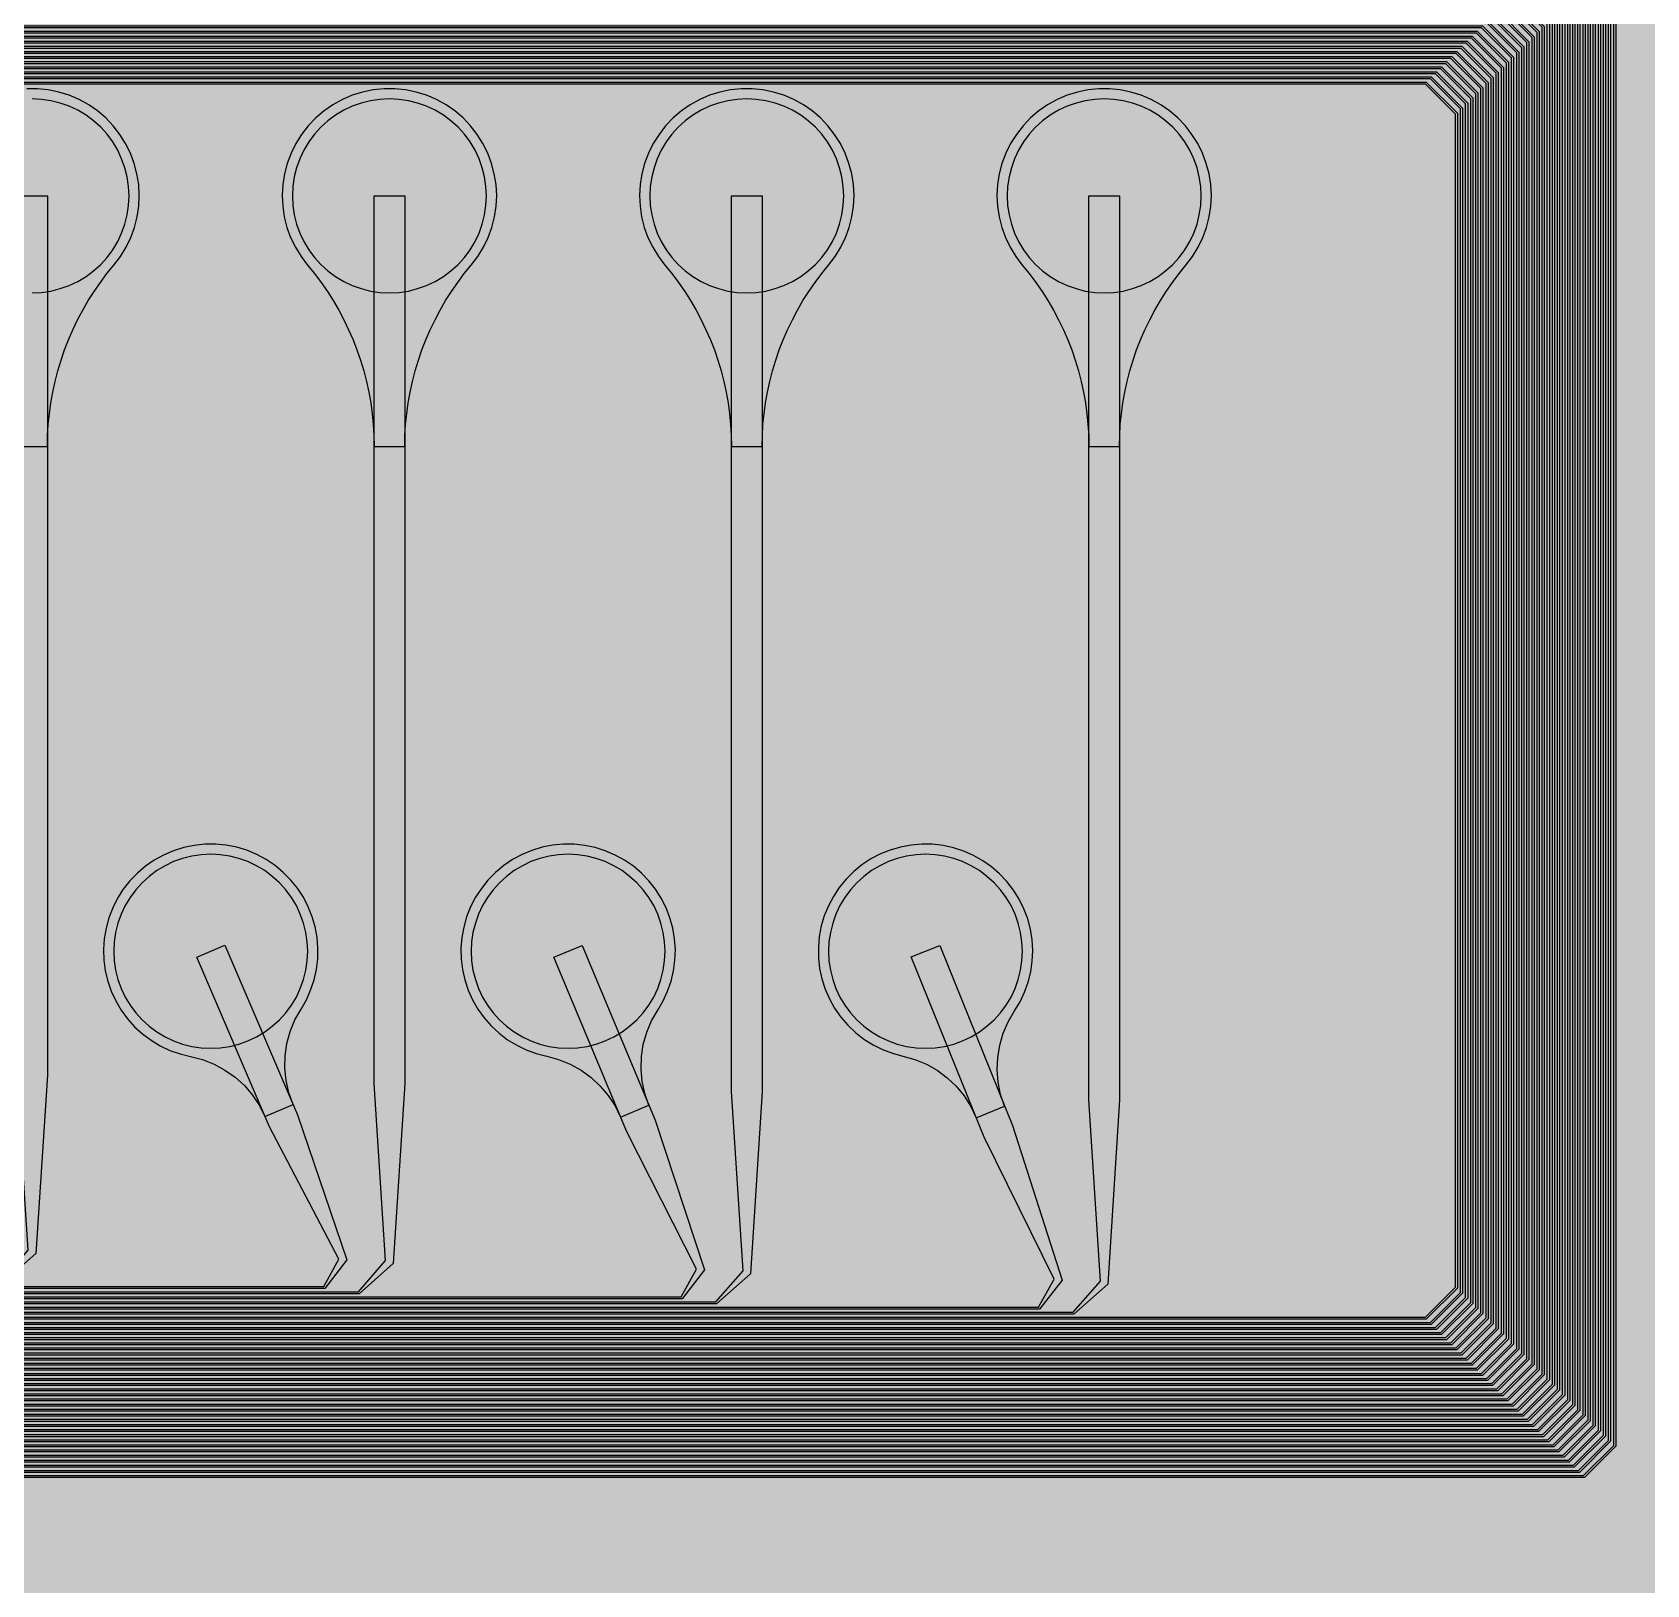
# Model space of a CAD drawing. Header units: metres. Extents: x -7220 to 10980, y -29667 to 1833.
# Drawn here: x 7943 to 9524, y -25513 to -23992 of the extents above; entities that cross this region are included whole.
import ezdxf

# ---------------------------------------------------------------- set-up
doc = ezdxf.new("R2010")
doc.units = ezdxf.units.M
for name, color, linetype in [('Metal1', 4, 'CONTINUOUS'), ('Polyimide', 7, 'CONTINUOUS'), ('Polyimide_Negative', 5, 'CONTINUOUS')]:
    doc.layers.add(name, color=color, linetype=linetype)

msp = doc.modelspace()

# ---------------------------------------------------------------- hatches: boundary and pattern name
at = {"layer": 'Polyimide'}
msp.add_hatch(color=7, dxfattribs=at).paths.add_polyline_path([(4099.4, -13861.6), (4142.6, -14152.8), (4214.2, -14438.4), (4313.4, -14715.5), (4439.2, -14981.7), (4590.6, -15234.2), (4766, -15470.7), (4963.7, -15688.8), (5181.8, -15886.5), (5418.3, -16061.9), (5670.8, -16213.3), (5936.9, -16339.1), (6214.1, -16438.3), (6499.7, -16509.9), (6790.9, -16553.1), (7085, -16567.5), (9980.4, -16567.5), (10058.8, -16571.4), (10136.4, -16582.9), (10212.6, -16601.9), (10286.5, -16628.4), (10357.5, -16662), (10424.8, -16702.3), (10487.9, -16749.1), (10546.1, -16801.8), (10598.8, -16860), (10645.6, -16923), (10685.9, -16990.4), (10719.5, -17061.4), (10745.9, -17135.3), (10765, -17211.4), (10776.5, -17289.1), (10780.4, -17367.5), (10780.4, -21957.3), (10741.6, -22012.9), (10706, -22070.6), (10673.6, -22130.1), (10644.5, -22191.4), (10618.9, -22254.2), (10596.8, -22318.2), (10578.3, -22383.5), (10563.4, -22449.6), (10552.2, -22516.5), (10544.7, -22583.8), (10541, -22651.5), (10541, -22719.3), (10544.7, -22787), (10552.2, -22854.4), (10563.4, -22921.2), (10578.3, -22987.4), (10596.8, -23052.6), (10618.9, -23116.7), (10644.5, -23179.5), (10673.6, -23240.7), (10706, -23300.3), (10741.6, -23357.9), (10780.4, -23413.5), (10780.4, -28667.5), (10776.5, -28745.9), (10765, -28823.6), (10745.9, -28899.7), (10719.5, -28973.6), (10685.9, -29044.6), (10645.6, -29112), (10598.8, -29175), (10546.1, -29233.2), (10487.9, -29285.9), (10424.8, -29332.7), (10357.5, -29373), (10286.5, -29406.6), (10212.6, -29433.1), (10136.4, -29452.1), (10058.8, -29463.6), (9980.4, -29467.5), (-6219.6, -29467.5), (-6298, -29463.6), (-6375.7, -29452.1), (-6451.9, -29433.1), (-6525.8, -29406.6), (-6596.7, -29373), (-6664.1, -29332.7), (-6727.1, -29285.9), (-6785.3, -29233.2), (-6838, -29175), (-6884.8, -29112), (-6925.2, -29044.6), (-6958.7, -28973.6), (-6985.2, -28899.7), (-7004.3, -28823.6), (-7015.8, -28745.9), (-7019.6, -28667.5), (-7019.6, -23426.3), (-6979.4, -23370.1), (-6942.3, -23311.6), (-6908.7, -23251.2), (-6878.5, -23189), (-6851.8, -23125.1), (-6828.8, -23059.9), (-6809.5, -22993.4), (-6794, -22926), (-6782.4, -22857.8), (-6774.6, -22789.1), (-6770.7, -22720), (-6770.7, -22650.8), (-6774.6, -22581.8), (-6782.4, -22513), (-6794, -22444.8), (-6809.5, -22377.4), (-6828.8, -22311), (-6851.8, -22245.7), (-6878.5, -22181.9), (-6908.7, -22119.7), (-6942.3, -22059.2), (-6979.4, -22000.8), (-7019.6, -21944.5), (-7019.6, -17367.5), (-7015.8, -17289.1), (-7004.3, -17211.4), (-6985.2, -17135.3), (-6958.7, -17061.4), (-6925.2, -16990.4), (-6884.8, -16923), (-6838, -16860), (-6785.3, -16801.8), (-6727.1, -16749.1), (-6664.1, -16702.3), (-6596.7, -16662), (-6525.8, -16628.4), (-6451.9, -16601.9), (-6375.7, -16582.9), (-6298, -16571.4), (-6219.6, -16567.5), (-3314, -16567.5), (-3019.9, -16553.1), (-2728.7, -16509.9), (-2443.1, -16438.3), (-2165.9, -16339.1), (-1899.8, -16213.3), (-1647.3, -16061.9), (-1410.8, -15886.5), (-1192.7, -15688.8), (-995, -15470.7), (-819.6, -15234.2), (-668.2, -14981.7), (-542.4, -14715.5), (-443.2, -14438.4), (-371.6, -14152.8), (-328.4, -13861.6), (-314, -13567.5), (-314, -13373.5), (-317.5, -13328.1), (-327.7, -13283.8), (-344.6, -13241.5), (-367.6, -13202.3), (-396.4, -13167), (-430.1, -13136.5), (-468, -13111.4), (-509.3, -13092.3), (-509.3, -13092.3), (-578.2, -13061.3), (-642.2, -13021.2), (-700.3, -12973), (-751.3, -12917.3), (-794.4, -12855.3), (-828.7, -12788.1), (-853.7, -12716.8), (-868.9, -12642.8), (-874, -12567.5), (-868.9, -12492.2), (-853.7, -12418.2), (-828.7, -12346.9), (-794.4, -12279.7), (-751.3, -12217.7), (-700.3, -12162), (-642.2, -12113.8), (-578.2, -12073.7), (-509.3, -12042.7), (-509.3, -12042.7), (-468, -12023.6), (-430.1, -11998.5), (-396.4, -11968), (-367.6, -11932.7), (-344.6, -11893.5), (-327.7, -11851.2), (-317.5, -11806.9), (-314, -11761.5), (-314, -11074.3), (-317.5, -11028.9), (-327.7, -10984.6), (-344.6, -10942.4), (-367.6, -10903.1), (-396.4, -10867.8), (-430.1, -10837.3), (-468, -10812.2), (-509.3, -10793.2), (-509.3, -10793.2), (-578.2, -10762.1), (-642.2, -10722.1), (-700.3, -10673.8), (-751.3, -10618.1), (-794.4, -10556.1), (-828.7, -10488.9), (-853.7, -10417.6), (-868.9, -10343.7), (-874, -10268.3), (-868.9, -10193), (-853.7, -10119), (-828.7, -10047.8), (-794.4, -9980.5), (-751.3, -9918.5), (-700.3, -9862.9), (-642.2, -9814.6), (-578.2, -9774.6), (-509.3, -9743.5), (-509.3, -9743.5), (-468, -9724.5), (-430.1, -9699.4), (-396.4, -9668.8), (-367.6, -9633.5), (-344.6, -9594.3), (-327.7, -9552), (-317.5, -9507.7), (-314, -9462.4), (-314, -8775.1), (-317.5, -8729.8), (-327.7, -8685.5), (-344.6, -8643.2), (-367.6, -8604), (-396.4, -8568.7), (-430.1, -8538.1), (-468, -8513), (-509.3, -8494), (-509.3, -8494), (-578.2, -8462.9), (-642.2, -8422.9), (-700.3, -8374.6), (-751.3, -8319), (-794.4, -8257), (-828.7, -8189.7), (-853.7, -8118.5), (-868.9, -8044.5), (-874, -7969.2), (-868.9, -7893.8), (-853.7, -7819.9), (-828.7, -7748.6), (-794.4, -7681.4), (-751.3, -7619.4), (-700.3, -7563.7), (-642.2, -7515.4), (-578.2, -7475.4), (-509.3, -7444.3), (-509.3, -7444.3), (-468, -7425.3), (-430.1, -7400.2), (-396.4, -7369.7), (-367.6, -7334.4), (-344.6, -7295.1), (-327.7, -7252.9), (-317.5, -7208.6), (-314, -7163.2), (-314, -6476), (-317.5, -6430.6), (-327.7, -6386.3), (-344.6, -6344), (-367.6, -6304.8), (-396.4, -6269.5), (-430.1, -6239), (-468, -6213.9), (-509.3, -6194.8), (-509.3, -6194.8), (-578.2, -6163.8), (-642.2, -6123.7), (-700.3, -6075.5), (-751.3, -6019.8), (-794.4, -5957.8), (-828.7, -5890.6), (-853.7, -5819.3), (-868.9, -5745.3), (-874, -5670), (-868.9, -5594.7), (-853.7, -5520.7), (-828.7, -5449.4), (-794.4, -5382.2), (-751.3, -5320.2), (-700.3, -5264.5), (-642.2, -5216.3), (-578.2, -5176.2), (-509.3, -5145.2), (-509.3, -5145.2), (-468, -5126.1), (-430.1, -5101), (-396.4, -5070.5), (-367.6, -5035.2), (-344.6, -4996), (-327.7, -4953.7), (-317.5, -4909.4), (-314, -4864), (-314, 380), (-314, 1532.5), (-269, 1532.5), (-268.8, 1525.6), (-268.1, 1518.8), (-267, 1512), (-265.4, 1505.3), (-263.4, 1498.7), (-261, 1492.3), (-258.2, 1486.1), (-254.9, 1480), (-251.3, 1474.2), (-247.3, 1468.6), (-242.9, 1463.3), (-238.2, 1458.3), (-233.2, 1453.6), (-227.9, 1449.2), (-222.3, 1445.2), (-216.5, 1441.6), (-210.4, 1438.3), (-204.2, 1435.5), (-197.8, 1433.1), (-191.2, 1431.1), (-184.5, 1429.5), (-177.7, 1428.4), (-170.9, 1427.7), (-164, 1427.5), (-157.1, 1427.7), (-150.3, 1428.4), (-143.5, 1429.5), (-136.8, 1431.1), (-130.2, 1433.1), (-123.8, 1435.5), (-117.6, 1438.3), (-111.5, 1441.6), (-105.7, 1445.2), (-100.1, 1449.2), (-94.8, 1453.6), (-89.8, 1458.3), (-85.1, 1463.3), (-80.7, 1468.6), (-76.7, 1474.2), (-73.1, 1480), (-69.8, 1486.1), (-67, 1492.3), (-64.6, 1498.7), (-62.6, 1505.3), (-61, 1512), (-59.9, 1518.8), (-59.2, 1525.6), (-59, 1532.5), (1786, 1532.5), (3835, 1532.5), (3835.2, 1539), (3835.9, 1545.6), (3836.9, 1552), (3838.4, 1558.4), (3840.3, 1564.6), (3842.6, 1570.8), (3845.3, 1576.7), (3848.4, 1582.5), (3851.9, 1588.1), (3855.7, 1593.4), (3859.8, 1598.4), (3864.3, 1603.2), (3869.1, 1607.7), (3874.1, 1611.8), (3879.4, 1615.6), (3885, 1619.1), (3890.8, 1622.2), (3896.7, 1624.9), (3902.9, 1627.2), (3909.1, 1629.1), (3915.5, 1630.6), (3921.9, 1631.6), (3928.5, 1632.3), (3935, 1632.5), (3941.5, 1632.3), (3948.1, 1631.6), (3954.5, 1630.6), (3960.9, 1629.1), (3967.1, 1627.2), (3973.3, 1624.9), (3979.2, 1622.2), (3985, 1619.1), (3990.6, 1615.6), (3995.9, 1611.8), (4000.9, 1607.7), (4005.7, 1603.2), (4010.2, 1598.4), (4014.3, 1593.4), (4018.1, 1588.1), (4021.6, 1582.5), (4024.7, 1576.7), (4027.4, 1570.8), (4029.7, 1564.6), (4031.6, 1558.4), (4033.1, 1552), (4034.1, 1545.6), (4034.8, 1539), (4035, 1532.5), (4085, 1532.5), (4085, 380), (4085, 330), (4085, -4864), (4088.5, -4909.4), (4098.7, -4953.7), (4115.6, -4996), (4138.6, -5035.2), (4167.4, -5070.5), (4201.1, -5101), (4239, -5126.1), (4280.3, -5145.2), (4280.3, -5145.2), (4349.2, -5176.2), (4413.2, -5216.3), (4471.3, -5264.5), (4522.3, -5320.2), (4565.4, -5382.2), (4599.7, -5449.4), (4624.7, -5520.7), (4639.9, -5594.7), (4645, -5670), (4639.9, -5745.3), (4624.7, -5819.3), (4599.7, -5890.6), (4565.4, -5957.8), (4522.3, -6019.8), (4471.3, -6075.5), (4413.2, -6123.7), (4349.2, -6163.8), (4280.3, -6194.8), (4239, -6213.9), (4201.1, -6239), (4167.4, -6269.5), (4138.6, -6304.8), (4115.6, -6344), (4098.7, -6386.3), (4088.5, -6430.6), (4085, -6476), (4085, -13567.5), (4099.4, -13861.6)])

# ---------------------------------------------------------------- linework, layer by layer
at = {"layer": 'Metal1'}
for points in [[(2203.9, -18191.7), (2203.9, -25376.6), (2233.3, -25406), (9462.5, -25406), (9491.9, -25376.6), (9491.9, -23917.4), (9462.5, -23888), (9022.5, -23888), (8988.4, -23858.8), (8977.9, -23728), (8977.9, -23042.5), (9007.9, -23042.5), (9007.9, -23728), (8997.3, -23855.2), (9023.3, -23886), (9463.3, -23886), (9493.9, -23916.6), (9493.9, -25377.4), (9463.3, -25408), (2232.5, -25408), (2201.9, -25377.4), (2201.9, -18191.7)], [(2208.9, -18191.7), (2208.9, -25371.6), (2238.3, -25401), (9457.5, -25401), (9486.9, -25371.6), (9486.9, -23922.4), (9457.5, -23893), (8957.2, -23893), (8897.7, -23883.5), (8807.3, -23793.1), (8828.5, -23771.9), (8914.7, -23858.1), (8957.6, -23891), (9458.3, -23891), (9488.9, -23921.6), (9488.9, -25372.4), (9458.3, -25403), (2237.5, -25403), (2206.9, -25372.4), (2206.9, -18191.7)], [(2213.9, -18191.7), (2213.9, -25366.6), (2243.3, -25396), (9452.5, -25396), (9481.9, -25366.6), (9481.9, -23927.4), (9452.5, -23898), (8672.5, -23898), (8638.4, -23868.8), (8627.9, -23736), (8627.9, -23042.5), (8657.9, -23042.5), (8657.9, -23736), (8647.3, -23865.2), (8673.3, -23896), (9453.3, -23896), (9483.9, -23926.6), (9483.9, -25367.4), (9453.3, -25398), (2242.5, -25398), (2211.9, -25367.4), (2211.9, -18191.7)], [(2218.9, -18191.7), (2218.9, -25361.6), (2248.3, -25391), (9447.5, -25391), (9476.9, -25361.6), (9476.9, -23932.4), (9447.5, -23903), (8617.2, -23903), (8557.7, -23893.5), (8457.3, -23793.1), (8478.5, -23771.9), (8574.7, -23868.1), (8617.6, -23901), (9448.3, -23901), (9478.9, -23931.6), (9478.9, -25362.4), (9448.3, -25393), (2247.5, -25393), (2216.9, -25362.4), (2216.9, -18191.7)], [(2223.9, -18191.7), (2223.9, -25356.6), (2253.3, -25386), (9442.5, -25386), (9471.9, -25356.6), (9471.9, -23937.4), (9442.5, -23908), (8322.5, -23908), (8288.5, -23878.8), (8277.9, -23744), (8277.9, -23042.5), (8307.9, -23042.5), (8307.9, -23744), (8297.3, -23875.2), (8323.3, -23906), (9443.3, -23906), (9473.9, -23936.6), (9473.9, -25357.4), (9443.3, -25388), (2252.5, -25388), (2221.9, -25357.4), (2221.9, -18191.7)], [(2228.9, -18191.7), (2228.9, -25351.6), (2258.3, -25381), (9437.5, -25381), (9466.9, -25351.6), (9466.9, -23942.4), (9437.5, -23913), (8277.2, -23913), (8217.7, -23903.5), (8107.3, -23793.1), (8128.5, -23771.9), (8234.7, -23878.1), (8277.6, -23911), (9438.3, -23911), (9468.9, -23941.6), (9468.9, -25352.4), (9438.3, -25383), (2257.5, -25383), (2226.9, -25352.4), (2226.9, -18191.7)], [(2233.9, -18191.7), (2233.9, -25346.6), (2263.3, -25376), (9432.5, -25376), (9461.9, -25346.6), (9461.9, -23947.4), (9432.5, -23918), (7972.5, -23918), (7938.5, -23888.8), (7927.9, -23752), (7927.9, -23042.5), (7957.9, -23042.5), (7957.9, -23752), (7947.2, -23885.2), (7973.3, -23916), (9433.3, -23916), (9463.9, -23946.6), (9463.9, -25347.4), (9433.3, -25378), (2262.5, -25378), (2231.9, -25347.4), (2231.9, -18191.7)], [(2238.9, -18191.7), (2238.9, -25341.6), (2268.3, -25371), (9427.5, -25371), (9456.9, -25341.6), (9456.9, -23952.4), (9427.5, -23923), (7937.2, -23923), (7877.7, -23913.5), (7757.3, -23793.1), (7778.5, -23771.9), (7894.7, -23888.1), (7937.6, -23921), (9428.3, -23921), (9458.9, -23951.6), (9458.9, -25342.4), (9428.3, -25373), (2267.5, -25373), (2236.9, -25342.4), (2236.9, -18191.7)], [(2243.9, -18191.7), (2243.9, -25336.6), (2273.3, -25366), (9422.5, -25366), (9451.9, -25336.6), (9451.9, -23957.4), (9422.5, -23928), (7622.5, -23928), (7588.6, -23898.8), (7577.9, -23760), (7577.9, -23042.5), (7607.9, -23042.5), (7607.9, -23760), (7597.2, -23895.2), (7623.3, -23926), (9423.3, -23926), (9453.9, -23956.6), (9453.9, -25337.4), (9423.3, -25368), (2272.5, -25368), (2241.9, -25337.4), (2241.9, -18191.7)], [(2248.9, -18191.7), (2248.9, -25331.6), (2278.3, -25361), (9417.5, -25361), (9446.9, -25331.6), (9446.9, -23962.4), (9417.5, -23933), (7597.2, -23933), (7539, -23921.4), (7527.3, -23913.1), (7407.3, -23793.1), (7428.5, -23771.9), (7548.5, -23891.9), (7553.3, -23900.1), (7597.6, -23931), (9418.3, -23931), (9448.9, -23961.6), (9448.9, -25332.4), (9418.3, -25363), (2277.5, -25363), (2246.9, -25332.4), (2246.9, -18191.7)], [(2253.9, -18191.7), (2253.9, -25326.6), (2283.3, -25356), (9412.5, -25356), (9441.9, -25326.6), (9441.9, -23967.4), (9412.5, -23938), (7272.5, -23938), (7238.6, -23908.8), (7227.9, -23768), (7227.9, -23042.5), (7257.9, -23042.5), (7257.9, -23768), (7247.1, -23905.2), (7273.3, -23936), (9413.3, -23936), (9443.9, -23966.6), (9443.9, -25327.4), (9413.3, -25358), (2282.5, -25358), (2251.9, -25327.4), (2251.9, -18191.7)], [(2258.9, -18191.7), (2258.9, -25321.6), (2288.3, -25351), (9407.5, -25351), (9436.9, -25321.6), (9436.9, -23972.4), (9407.5, -23943), (7257.2, -23943), (7200.2, -23929.7), (7177.3, -23913.1), (7057.3, -23793.1), (7078.5, -23771.9), (7198.5, -23891.9), (7212.1, -23911.8), (7257.6, -23941), (9408.3, -23941), (9438.9, -23971.6), (9438.9, -25322.4), (9408.3, -25353), (2287.5, -25353), (2256.9, -25322.4), (2256.9, -18191.7)], [(2263.9, -18191.7), (2263.9, -25316.6), (2293.3, -25346), (9402.5, -25346), (9431.9, -25316.6), (9431.9, -23977.4), (9402.5, -23948), (6922.5, -23948), (6888.6, -23918.8), (6877.9, -23776), (6877.9, -23042.5), (6907.9, -23042.5), (6907.9, -23776), (6897.1, -23915.2), (6923.3, -23946), (9403.3, -23946), (9433.9, -23976.6), (9433.9, -25317.4), (9403.3, -25348), (2292.5, -25348), (2261.9, -25317.4), (2261.9, -18191.7)], [(2268.9, -18191.7), (2268.9, -25311.6), (2298.3, -25341), (9397.5, -25341), (9426.9, -25311.6), (9426.9, -23982.4), (9397.5, -23953), (6917.2, -23953), (6861, -23938.5), (6827.3, -23913.1), (6707.3, -23793.1), (6728.5, -23771.9), (6848.5, -23891.9), (6871.3, -23923), (6917.6, -23951), (9398.3, -23951), (9428.9, -23981.6), (9428.9, -25312.4), (9398.3, -25343), (2297.5, -25343), (2266.9, -25312.4), (2266.9, -18191.7)], [(2273.9, -18191.7), (2273.9, -25306.6), (2303.3, -25336), (9392.5, -25336), (9421.9, -25306.6), (9421.9, -23987.4), (9392.5, -23958), (6572.5, -23958), (6538.7, -23928.7), (6527.9, -23784), (6527.9, -23042.5), (6557.9, -23042.5), (6557.9, -23784), (6547.1, -23925.3), (6573.3, -23956), (9393.3, -23956), (9423.9, -23986.6), (9423.9, -25307.4), (9393.3, -25338), (2302.5, -25338), (2271.9, -25307.4), (2271.9, -18191.7)], [(2278.9, -18191.7), (2278.9, -25301.6), (2308.3, -25331), (9387.5, -25331), (9416.9, -25301.6), (9416.9, -23992.4), (9387.5, -23963), (6538.9, -23963), (6484, -23946.5), (6461, -23925.2), (6356.1, -23791.8), (6379.7, -23773.2), (6484.6, -23906.6), (6497.1, -23930.3), (6539.3, -23961), (9388.3, -23961), (9418.9, -23991.6), (9418.9, -25302.4), (9388.3, -25333), (2307.5, -25333), (2276.9, -25302.4), (2276.9, -18191.7)], [(2283.9, -18191.7), (2283.9, -25296.6), (2313.3, -25326), (9382.5, -25326), (9411.9, -25296.6), (9411.9, -23997.4), (9382.5, -23968), (6222.5, -23968), (6188.7, -23938.7), (6177.9, -23792), (6177.9, -23042.5), (6207.9, -23042.5), (6207.9, -23792), (6197, -23935.3), (6223.3, -23966), (9383.3, -23966), (9413.9, -23996.6), (9413.9, -25297.4), (9383.3, -25328), (2312.5, -25328), (2281.9, -25297.4), (2281.9, -18191.7)], [(2288.9, -18191.7), (2288.9, -25291.6), (2318.3, -25321), (9377.5, -25321), (9406.9, -25291.6), (9406.9, -24002.4), (9377.5, -23973), (6188.9, -23973), (6135, -23955.3), (6107.3, -23927.5), (6005.8, -23791.5), (6029.9, -23773.5), (6131.3, -23909.6), (6147.3, -23940.6), (6189.3, -23971), (9378.3, -23971), (9408.9, -24001.6), (9408.9, -25292.4), (9378.3, -25323), (2317.5, -25323), (2286.9, -25292.4), (2286.9, -18191.7)], [(2293.9, -18191.7), (2293.9, -25286.6), (2323.3, -25316), (9372.5, -25316), (9401.9, -25286.6), (9401.9, -24007.4), (9372.5, -23978), (5872.5, -23978), (5838.7, -23948.7), (5827.9, -23800), (5827.9, -23042.5), (5857.9, -23042.5), (5857.9, -23800), (5847, -23945.3), (5873.3, -23976), (9373.3, -23976), (9403.9, -24006.6), (9403.9, -25287.4), (9373.3, -25318), (2322.5, -25318), (2291.9, -25287.4), (2291.9, -18191.7)], [(2298.9, -18191.7), (2298.9, -25281.6), (2328.3, -25311), (9367.5, -25311), (9396.9, -25281.6), (9396.9, -24012.4), (9367.5, -23983), (5838.8, -23983), (5785.9, -23964.2), (5753.7, -23929.7), (5655.6, -23791.2), (5680.1, -23773.8), (5778.2, -23912.4), (5797.6, -23950.8), (5839.3, -23981), (9368.3, -23981), (9398.9, -24011.6), (9398.9, -25282.4), (9368.3, -25313), (2327.5, -25313), (2296.9, -25282.4), (2296.9, -18191.7)], [(2303.9, -18191.7), (2303.9, -25276.6), (2333.3, -25306), (9362.5, -25306), (9391.9, -25276.6), (9391.9, -24017.4), (9362.5, -23988), (5522.5, -23988), (5488.8, -23958.7), (5477.9, -23808), (5477.9, -23042.5), (5507.9, -23042.5), (5507.9, -23808), (5497, -23955.3), (5523.3, -23986), (9363.3, -23986), (9393.9, -24016.6), (9393.9, -25277.4), (9363.3, -25308), (2332.5, -25308), (2301.9, -25277.4), (2301.9, -18191.7)], [(2308.9, -18191.7), (2308.9, -25271.6), (2338.3, -25301), (9357.5, -25301), (9386.9, -25271.6), (9386.9, -24022.4), (9357.5, -23993), (5488.8, -23993), (5436.8, -23973.3), (5400.3, -23931.6), (5305.4, -23790.9), (5330.3, -23774.1), (5425.2, -23914.8), (5447.8, -23961), (5489.3, -23991), (9358.3, -23991), (9388.9, -24021.6), (9388.9, -25272.4), (9358.3, -25303), (2337.5, -25303), (2306.9, -25272.4), (2306.9, -18191.7)], [(2313.9, -18191.7), (2313.9, -25266.6), (2343.3, -25296), (9352.5, -25296), (9381.9, -25266.6), (9381.9, -24027.4), (9352.5, -23998), (5172.5, -23998), (5138.8, -23968.7), (5127.9, -23816), (5127.9, -23042.5), (5157.9, -23042.5), (5157.9, -23816), (5146.9, -23965.3), (5173.3, -23996), (9353.3, -23996), (9383.9, -24026.6), (9383.9, -25267.4), (9353.3, -25298), (2342.5, -25298), (2311.9, -25267.4), (2311.9, -18191.7)], [(2318.9, -18191.7), (2318.9, -25261.6), (2348.3, -25291), (9347.5, -25291), (9376.9, -25261.6), (9376.9, -24032.4), (9347.5, -24003), (5138.8, -24003), (5087.6, -23982.4), (5047.1, -23933.3), (4955.3, -23790.6), (4980.5, -23774.4), (5072.3, -23917.1), (5098.1, -23971.1), (5139.3, -24001), (9348.3, -24001), (9378.9, -24031.6), (9378.9, -25262.4), (9348.3, -25293), (2347.5, -25293), (2316.9, -25262.4), (2316.9, -18191.7)], [(2323.9, -18191.7), (2323.9, -25256.6), (2353.3, -25286), (9342.5, -25286), (9371.9, -25256.6), (9371.9, -24037.4), (9342.5, -24008), (4822.5, -24008), (4788.8, -23978.7), (4777.9, -23824), (4777.9, -23042.5), (4807.9, -23042.5), (4807.9, -23824), (4796.9, -23975.3), (4823.3, -24006), (9343.3, -24006), (9373.9, -24036.6), (9373.9, -25257.4), (9343.3, -25288), (2352.5, -25288), (2321.9, -25257.4), (2321.9, -18191.7)], [(2328.9, -18191.7), (2328.9, -25251.6), (2358.3, -25281), (9337.5, -25281), (9366.9, -25251.6), (9366.9, -24042.4), (9337.5, -24013), (4788.8, -24013), (4738.4, -23991.7), (4694, -23934.9), (4605.1, -23790.4), (4630.7, -23774.6), (4719.6, -23919.2), (4748.4, -23981.2), (4789.3, -24011), (9338.3, -24011), (9368.9, -24041.6), (9368.9, -25252.4), (9338.3, -25283), (2357.5, -25283), (2326.9, -25252.4), (2326.9, -18191.7)], [(2333.9, -18191.7), (2333.9, -25246.6), (2363.3, -25276), (9332.5, -25276), (9361.9, -25246.6), (9361.9, -24047.4), (9332.5, -24018), (4472.5, -24018), (4438.9, -23988.7), (4427.9, -23832), (4427.9, -23042.5), (4457.9, -23042.5), (4457.9, -23832), (4446.9, -23985.3), (4473.3, -24016), (9333.3, -24016), (9363.9, -24046.6), (9363.9, -25247.4), (9333.3, -25278), (2362.5, -25278), (2331.9, -25247.4), (2331.9, -18191.7)], [(2338.9, -18191.7), (2338.9, -25241.6), (2368.3, -25271), (9327.5, -25271), (9356.9, -25241.6), (9356.9, -24052.4), (9327.5, -24023), (4438.8, -24023), (4389.1, -24001), (4341.1, -23936.3), (4255, -23790.1), (4280.8, -23774.9), (4367, -23921.1), (4398.6, -23991.3), (4439.4, -24021), (9328.3, -24021), (9358.9, -24051.6), (9358.9, -25242.4), (9328.3, -25273), (2367.5, -25273), (2336.9, -25242.4), (2336.9, -18191.7)], [(2343.9, -18191.7), (2343.9, -25236.6), (2373.3, -25266), (9322.5, -25266), (9351.9, -25236.6), (9351.9, -24057.4), (9322.5, -24028), (4122.5, -24028), (4088.9, -23998.6), (4077.9, -23840), (4077.9, -23042.5), (4107.9, -23042.5), (4107.9, -23840), (4096.9, -23995.4), (4123.3, -24026), (9323.3, -24026), (9353.9, -24056.6), (9353.9, -25237.4), (9323.3, -25268), (2372.5, -25268), (2341.9, -25237.4), (2341.9, -18191.7)], [(2348.9, -18191.7), (2348.9, -25231.6), (2378.3, -25261), (9317.5, -25261), (9346.9, -25231.6), (9346.9, -24062.4), (9317.5, -24033), (4088.8, -24033), (4039.7, -24010.4), (3988.4, -23937.6), (3904.8, -23789.9), (3930.9, -23775.1), (4014.5, -23922.8), (4048.9, -24001.4), (4089.4, -24031), (9318.3, -24031), (9348.9, -24061.6), (9348.9, -25232.4), (9318.3, -25263), (2377.5, -25263), (2346.9, -25232.4), (2346.9, -18191.7)], [(2353.9, -18191.7), (2353.9, -25226.6), (2383.3, -25256), (9312.5, -25256), (9341.9, -25226.6), (9341.9, -24067.4), (9312.5, -24038), (3772.5, -24038), (3738.9, -24008.6), (3727.9, -23848), (3727.9, -23042.5), (3757.9, -23042.5), (3757.9, -23848), (3746.8, -24005.4), (3773.3, -24036), (9313.3, -24036), (9343.9, -24066.6), (9343.9, -25227.4), (9313.3, -25258), (2382.5, -25258), (2351.9, -25227.4), (2351.9, -18191.7)], [(2358.9, -18191.7), (2358.9, -25221.6), (2388.3, -25251), (9307.5, -25251), (9336.9, -25221.6), (9336.9, -24072.4), (9307.5, -24043), (3738.8, -24043), (3690.3, -24019.9), (3635.8, -23938.7), (3554.7, -23789.7), (3581.1, -23775.3), (3662.2, -23924.4), (3699.2, -24011.4), (3739.4, -24041), (9308.3, -24041), (9338.9, -24071.6), (9338.9, -25222.4), (9308.3, -25253), (2387.5, -25253), (2356.9, -25222.4), (2356.9, -18191.7)], [(2363.9, -18191.7), (2363.9, -25216.6), (2393.3, -25246), (8962.5, -25246), (8989.2, -25215.5), (8977.9, -25038), (8977.9, -24152.5), (9007.9, -24152.5), (9007.9, -25038), (8996.6, -25218.5), (8963.3, -25248), (2392.5, -25248), (2361.9, -25217.4), (2361.9, -18191.7)], [(2368.9, -18191.7), (2368.9, -25211.6), (2398.3, -25241), (8928.6, -25241), (8943.9, -25213.8), (8875.2, -25074.5), (8804, -24898.1), (8831.8, -24886.9), (8903.1, -25063.3), (8951.8, -25214.6), (8929.6, -25243), (2397.5, -25243), (2366.9, -25212.4), (2366.9, -18191.7)], [(2373.9, -18191.7), (2373.9, -25206.6), (2403.3, -25236), (8612.5, -25236), (8639.2, -25205.5), (8627.9, -25030), (8627.9, -24152.5), (8657.9, -24152.5), (8657.9, -25030), (8646.6, -25208.5), (8613.3, -25238), (2402.5, -25238), (2371.9, -25207.4), (2371.9, -18191.7)], [(2378.9, -18191.7), (2378.9, -25201.6), (2408.3, -25231), (8578.6, -25231), (8593.6, -25203.9), (8525.3, -25069.5), (8454, -24898.3), (8481.7, -24886.7), (8553, -25058), (8601.5, -25204.7), (8579.6, -25233), (2407.5, -25233), (2376.9, -25202.4), (2376.9, -18191.7)], [(2383.9, -18191.7), (2383.9, -25196.6), (2413.3, -25226), (8262.5, -25226), (8289.1, -25195.5), (8277.9, -25022), (8277.9, -24152.5), (8307.9, -24152.5), (8307.9, -25022), (8296.6, -25198.5), (8263.3, -25228), (2412.5, -25228), (2381.9, -25197.4), (2381.9, -18191.7)], [(2388.9, -18191.7), (2388.9, -25191.6), (2418.3, -25221), (8228.5, -25221), (8243.2, -25194.1), (8175.3, -25064.6), (8104.1, -24898.4), (8131.7, -24886.6), (8202.9, -25052.7), (8251.3, -25194.8), (8229.6, -25223), (2417.5, -25223), (2386.9, -25192.4), (2386.9, -18191.7)], [(2393.9, -18191.7), (2393.9, -25186.6), (2423.3, -25216), (7912.5, -25216), (7939.1, -25185.4), (7927.9, -25014), (7927.9, -24152.5), (7957.9, -24152.5), (7957.9, -25014), (7946.6, -25188.6), (7913.3, -25218), (2422.5, -25218), (2391.9, -25187.4), (2391.9, -18191.7)], [(7927.9, -24398.1), (7957.9, -24398.1), (7957.9, -24398.1), (7958.1, -24387.3), (7958.7, -24376.6), (7959.8, -24365.9), (7961.2, -24355.3), (7963.1, -24344.7), (7965.4, -24334.2), (7968.1, -24323.9), (7971.2, -24313.6), (7974.7, -24303.4), (7978.6, -24293.4), (7982.8, -24283.6), (7987.5, -24273.9), (7992.5, -24264.4), (7997.9, -24255.1), (8003.7, -24246.1), (8009.8, -24237.3), (8016.2, -24228.7), (8023, -24220.4), (8029.4, -24211.9), (8035, -24202.9), (8039.6, -24193.3), (8043.2, -24183.4), (8045.8, -24173.1), (8047.4, -24162.6), (8047.9, -24152), (8047.3, -24141.4), (8045.6, -24130.9), (8042.9, -24120.7), (8039.2, -24110.8), (8034.5, -24101.3), (8028.9, -24092.3), (8022.4, -24083.9), (8015, -24076.2), (8007, -24069.3), (7998.3, -24063.3), (7989, -24058.2), (7979.2, -24054), (7969.1, -24050.8), (7958.7, -24048.7), (7948.2, -24047.6), (7937.6, -24047.6)]]:
    msp.add_lwpolyline(points, dxfattribs=at)
for points in [[(8307.9, -24398.1), (8308.1, -24387.3), (8308.7, -24376.6), (8309.8, -24365.9), (8311.2, -24355.3), (8313.1, -24344.7), (8315.4, -24334.2), (8318.1, -24323.9), (8321.2, -24313.6), (8324.7, -24303.4), (8328.6, -24293.4), (8332.8, -24283.6), (8337.5, -24273.9), (8342.5, -24264.4), (8347.9, -24255.1), (8353.7, -24246.1), (8359.8, -24237.3), (8366.2, -24228.7), (8373, -24220.4), (8379.4, -24211.9), (8385, -24202.9), (8389.6, -24193.3), (8393.2, -24183.4), (8395.8, -24173.1), (8397.4, -24162.6), (8397.9, -24152), (8397.3, -24141.4), (8395.6, -24130.9), (8392.9, -24120.7), (8389.2, -24110.8), (8384.5, -24101.3), (8378.9, -24092.3), (8372.4, -24083.9), (8365, -24076.2), (8357, -24069.3), (8348.3, -24063.3), (8339, -24058.2), (8329.2, -24054), (8319.1, -24050.8), (8308.7, -24048.7), (8298.2, -24047.6), (8287.6, -24047.6), (8277, -24048.7), (8266.6, -24050.8), (8256.5, -24054), (8246.8, -24058.2), (8237.5, -24063.3), (8228.8, -24069.3), (8220.7, -24076.2), (8213.4, -24083.9), (8206.9, -24092.3), (8201.2, -24101.3), (8196.5, -24110.8), (8192.8, -24120.7), (8190.1, -24130.9), (8188.5, -24141.4), (8187.9, -24152), (8188.4, -24162.6), (8189.9, -24173.1), (8192.5, -24183.4), (8196.1, -24193.3), (8200.8, -24202.9), (8206.3, -24211.9), (8212.7, -24220.4), (8219.5, -24228.7), (8226, -24237.3), (8232.1, -24246.1), (8237.8, -24255.1), (8243.2, -24264.4), (8248.3, -24273.9), (8252.9, -24283.6), (8257.2, -24293.4), (8261.1, -24303.4), (8264.6, -24313.6), (8267.7, -24323.9), (8270.4, -24334.2), (8272.7, -24344.7), (8274.5, -24355.3), (8276, -24365.9), (8277, -24376.6), (8277.7, -24387.3), (8277.9, -24398.1), (8307.9, -24398.1)], [(8657.9, -24398.1), (8658.1, -24387.3), (8658.7, -24376.6), (8659.8, -24365.9), (8661.2, -24355.3), (8663.1, -24344.7), (8665.4, -24334.2), (8668.1, -24323.9), (8671.2, -24313.6), (8674.7, -24303.4), (8678.6, -24293.4), (8682.8, -24283.6), (8687.5, -24273.9), (8692.5, -24264.4), (8697.9, -24255.1), (8703.7, -24246.1), (8709.8, -24237.3), (8716.2, -24228.7), (8723, -24220.4), (8729.4, -24211.9), (8735, -24202.9), (8739.6, -24193.3), (8743.2, -24183.4), (8745.8, -24173.1), (8747.4, -24162.6), (8747.9, -24152), (8747.3, -24141.4), (8745.6, -24130.9), (8742.9, -24120.7), (8739.2, -24110.8), (8734.5, -24101.3), (8728.9, -24092.3), (8722.4, -24083.9), (8715, -24076.2), (8707, -24069.3), (8698.3, -24063.3), (8689, -24058.2), (8679.2, -24054), (8669.1, -24050.8), (8658.7, -24048.7), (8648.2, -24047.6), (8637.6, -24047.6), (8627, -24048.7), (8616.6, -24050.8), (8606.5, -24054), (8596.8, -24058.2), (8587.5, -24063.3), (8578.8, -24069.3), (8570.7, -24076.2), (8563.4, -24083.9), (8556.9, -24092.3), (8551.2, -24101.3), (8546.5, -24110.8), (8542.8, -24120.7), (8540.1, -24130.9), (8538.5, -24141.4), (8537.9, -24152), (8538.4, -24162.6), (8539.9, -24173.1), (8542.5, -24183.4), (8546.1, -24193.3), (8550.8, -24202.9), (8556.3, -24211.9), (8562.7, -24220.4), (8569.5, -24228.7), (8576, -24237.3), (8582.1, -24246.1), (8587.8, -24255.1), (8593.2, -24264.4), (8598.3, -24273.9), (8602.9, -24283.6), (8607.2, -24293.4), (8611.1, -24303.4), (8614.6, -24313.6), (8617.7, -24323.9), (8620.4, -24334.2), (8622.7, -24344.7), (8624.5, -24355.3), (8626, -24365.9), (8627, -24376.6), (8627.7, -24387.3), (8627.9, -24398.1), (8657.9, -24398.1)], [(9007.9, -24398.1), (9008.1, -24387.3), (9008.7, -24376.6), (9009.8, -24365.9), (9011.2, -24355.3), (9013.1, -24344.7), (9015.4, -24334.2), (9018.1, -24323.9), (9021.2, -24313.6), (9024.7, -24303.4), (9028.6, -24293.4), (9032.8, -24283.6), (9037.5, -24273.9), (9042.5, -24264.4), (9047.9, -24255.1), (9053.7, -24246.1), (9059.8, -24237.3), (9066.2, -24228.7), (9073, -24220.4), (9079.4, -24211.9), (9085, -24202.9), (9089.6, -24193.3), (9093.2, -24183.4), (9095.8, -24173.1), (9097.4, -24162.6), (9097.9, -24152), (9097.3, -24141.4), (9095.6, -24130.9), (9092.9, -24120.7), (9089.2, -24110.8), (9084.5, -24101.3), (9078.9, -24092.3), (9072.4, -24083.9), (9065, -24076.2), (9057, -24069.3), (9048.3, -24063.3), (9039, -24058.2), (9029.2, -24054), (9019.1, -24050.8), (9008.7, -24048.7), (8998.2, -24047.6), (8987.6, -24047.6), (8977, -24048.7), (8966.6, -24050.8), (8956.5, -24054), (8946.8, -24058.2), (8937.5, -24063.3), (8928.8, -24069.3), (8920.7, -24076.2), (8913.4, -24083.9), (8906.9, -24092.3), (8901.2, -24101.3), (8896.5, -24110.8), (8892.8, -24120.7), (8890.1, -24130.9), (8888.5, -24141.4), (8887.9, -24152), (8888.4, -24162.6), (8889.9, -24173.1), (8892.5, -24183.4), (8896.1, -24193.3), (8900.8, -24202.9), (8906.3, -24211.9), (8912.7, -24220.4), (8919.5, -24228.7), (8926, -24237.3), (8932.1, -24246.1), (8937.8, -24255.1), (8943.2, -24264.4), (8948.3, -24273.9), (8952.9, -24283.6), (8957.2, -24293.4), (8961.1, -24303.4), (8964.6, -24313.6), (8967.7, -24323.9), (8970.4, -24334.2), (8972.7, -24344.7), (8974.5, -24355.3), (8976, -24365.9), (8977, -24376.6), (8977.7, -24387.3), (8977.9, -24398.1), (9007.9, -24398.1)], [(8198.5, -25042.6), (8194.4, -25031.1), (8191.7, -25019.2), (8190.5, -25007.1), (8190.8, -24994.9), (8192.5, -24982.9), (8195.7, -24971.1), (8200.3, -24959.8), (8206.3, -24949.2), (8211.5, -24940.1), (8215.7, -24930.5), (8219, -24920.6), (8221.3, -24910.4), (8222.6, -24900), (8222.8, -24889.5), (8222, -24879), (8220.1, -24868.7), (8217.3, -24858.6), (8213.4, -24848.9), (8208.6, -24839.6), (8202.9, -24830.8), (8196.3, -24822.7), (8188.9, -24815.2), (8180.9, -24808.5), (8172.2, -24802.6), (8163, -24797.7), (8153.3, -24793.6), (8143.3, -24790.6), (8133, -24788.6), (8122.5, -24787.6), (8112.1, -24787.7), (8101.6, -24788.8), (8091.4, -24790.9), (8081.4, -24794), (8071.7, -24798.2), (8062.6, -24803.2), (8054, -24809.2), (8046, -24816), (8038.7, -24823.5), (8032.2, -24831.8), (8026.6, -24840.6), (8021.9, -24850), (8018.1, -24859.7), (8015.3, -24869.9), (8013.6, -24880.2), (8012.9, -24890.6), (8013.2, -24901.1), (8014.6, -24911.5), (8017, -24921.7), (8020.4, -24931.6), (8024.8, -24941.1), (8030.1, -24950.2), (8036.3, -24958.6), (8043.3, -24966.4), (8051, -24973.5), (8059.5, -24979.7), (8068.4, -24985.1), (8077.9, -24989.6), (8087.8, -24993.1), (8098, -24995.6), (8109.8, -24998.6), (8121.1, -25003.1), (8131.8, -25008.9), (8141.8, -25015.9), (8150.8, -25024.1), (8158.7, -25033.4), (8165.5, -25043.5), (8170.9, -25054.4), (8198.5, -25042.6)], [(8546.9, -25043.4), (8542.9, -25031.9), (8540.4, -25020), (8539.3, -25007.9), (8539.7, -24995.7), (8541.5, -24983.7), (8544.9, -24971.9), (8549.6, -24960.7), (8555.6, -24950.1), (8561, -24941.1), (8565.3, -24931.6), (8568.7, -24921.7), (8571.1, -24911.5), (8572.5, -24901.1), (8572.9, -24890.6), (8572.1, -24880.2), (8570.4, -24869.8), (8567.6, -24859.7), (8563.9, -24849.9), (8559.1, -24840.6), (8553.5, -24831.7), (8547, -24823.5), (8539.8, -24816), (8531.8, -24809.2), (8523.1, -24803.2), (8514, -24798.2), (8504.3, -24794), (8494.3, -24790.9), (8484.1, -24788.8), (8473.7, -24787.7), (8463.2, -24787.6), (8452.7, -24788.6), (8442.5, -24790.6), (8432.4, -24793.7), (8422.8, -24797.7), (8413.5, -24802.7), (8404.9, -24808.5), (8396.8, -24815.2), (8389.4, -24822.7), (8382.9, -24830.9), (8377.2, -24839.6), (8372.3, -24848.9), (8368.5, -24858.7), (8365.6, -24868.8), (8363.7, -24879.1), (8362.9, -24889.5), (8363.1, -24900), (8364.4, -24910.4), (8366.7, -24920.6), (8370, -24930.6), (8374.3, -24940.1), (8379.5, -24949.2), (8385.6, -24957.7), (8392.5, -24965.6), (8400.2, -24972.8), (8408.5, -24979.1), (8417.5, -24984.6), (8426.9, -24989.2), (8436.7, -24992.8), (8446.9, -24995.4), (8458.6, -24998.5), (8469.9, -25003.1), (8480.6, -25009), (8490.4, -25016.2), (8499.4, -25024.5), (8507.2, -25033.8), (8513.8, -25044), (8519.2, -25055), (8546.9, -25043.4)], [(8895.4, -25044.2), (8891.5, -25032.7), (8889.1, -25020.7), (8888.1, -25008.6), (8888.6, -24996.4), (8890.6, -24984.4), (8894.1, -24972.7), (8898.9, -24961.5), (8905.1, -24951), (8910.5, -24942), (8914.9, -24932.6), (8918.4, -24922.7), (8920.9, -24912.5), (8922.4, -24902.1), (8922.9, -24891.7), (8922.3, -24881.2), (8920.6, -24870.9), (8918, -24860.7), (8914.3, -24850.9), (8909.7, -24841.5), (8904.1, -24832.6), (8897.7, -24824.3), (8890.5, -24816.7), (8882.6, -24809.8), (8874.1, -24803.8), (8864.9, -24798.6), (8855.3, -24794.4), (8845.4, -24791.2), (8835.1, -24788.9), (8824.7, -24787.7), (8814.2, -24787.6), (8803.8, -24788.4), (8793.5, -24790.4), (8783.4, -24793.3), (8773.7, -24797.2), (8764.5, -24802.1), (8755.7, -24807.9), (8747.6, -24814.5), (8740.2, -24821.9), (8733.5, -24830), (8727.7, -24838.7), (8722.8, -24848), (8718.8, -24857.7), (8715.8, -24867.7), (8713.9, -24878), (8713, -24888.4), (8713.1, -24898.9), (8714.2, -24909.3), (8716.4, -24919.6), (8719.6, -24929.6), (8723.8, -24939.2), (8728.9, -24948.3), (8734.9, -24956.9), (8741.8, -24964.8), (8749.4, -24972.1), (8757.6, -24978.5), (8766.5, -24984.1), (8775.9, -24988.7), (8785.7, -24992.4), (8795.8, -24995.2), (8807.6, -24998.4), (8818.8, -25003.1), (8829.4, -25009.1), (8839.2, -25016.4), (8848, -25024.8), (8855.8, -25034.2), (8862.3, -25044.5), (8867.5, -25055.5), (8895.4, -25044.2)]]:
    msp.add_lwpolyline(points, close=True, dxfattribs=at)
at = {"layer": 'Polyimide_Negative'}
msp.add_lwpolyline([(7942.9, -24247.5), (7952.2, -24247), (7961.4, -24245.7), (7970.5, -24243.4), (7979.2, -24240.3), (7987.7, -24236.3), (7995.7, -24231.5), (8003.1, -24225.9), (8010.1, -24219.7), (8016.3, -24212.8), (8021.9, -24205.3), (8026.7, -24197.3), (8030.6, -24188.9), (8033.8, -24180.1), (8036, -24171), (8037.4, -24161.8), (8037.9, -24152.5), (8037.9, -24152.5), (8037.4, -24143.2), (8036, -24134), (8033.8, -24124.9), (8030.6, -24116.1), (8026.7, -24107.7), (8021.9, -24099.7), (8016.3, -24092.2), (8010.1, -24085.3), (8003.1, -24079.1), (7995.7, -24073.5), (7987.7, -24068.7), (7979.2, -24064.7), (7970.5, -24061.6), (7961.4, -24059.3), (7952.2, -24058), (7942.9, -24057.5)], dxfattribs=at)
for points in [[(8387.9, -24152.5), (8387.4, -24143.2), (8386, -24134), (8383.8, -24124.9), (8380.6, -24116.1), (8376.7, -24107.7), (8371.9, -24099.7), (8366.3, -24092.2), (8360.1, -24085.3), (8353.1, -24079.1), (8345.7, -24073.5), (8337.7, -24068.7), (8329.2, -24064.7), (8320.5, -24061.6), (8311.4, -24059.3), (8302.2, -24058), (8292.9, -24057.5), (8283.6, -24058), (8274.3, -24059.3), (8265.3, -24061.6), (8256.5, -24064.7), (8248.1, -24068.7), (8240.1, -24073.5), (8232.6, -24079.1), (8225.7, -24085.3), (8219.4, -24092.2), (8213.9, -24099.7), (8209.1, -24107.7), (8205.1, -24116.1), (8202, -24124.9), (8199.7, -24134), (8198.3, -24143.2), (8197.9, -24152.5), (8198.3, -24161.8), (8199.7, -24171), (8202, -24180.1), (8205.1, -24188.9), (8209.1, -24197.3), (8213.9, -24205.3), (8219.4, -24212.8), (8225.7, -24219.7), (8232.6, -24225.9), (8240.1, -24231.5), (8248.1, -24236.3), (8256.5, -24240.3), (8265.3, -24243.4), (8274.3, -24245.7), (8283.6, -24247), (8292.9, -24247.5), (8302.2, -24247), (8311.4, -24245.7), (8320.5, -24243.4), (8329.2, -24240.3), (8337.7, -24236.3), (8345.7, -24231.5), (8353.1, -24225.9), (8360.1, -24219.7), (8366.3, -24212.8), (8371.9, -24205.3), (8376.7, -24197.3), (8380.6, -24188.9), (8383.8, -24180.1), (8386, -24171), (8387.4, -24161.8), (8387.9, -24152.5)], [(8737.9, -24152.5), (8737.4, -24143.2), (8736, -24134), (8733.8, -24124.9), (8730.6, -24116.1), (8726.7, -24107.7), (8721.9, -24099.7), (8716.3, -24092.2), (8710.1, -24085.3), (8703.1, -24079.1), (8695.7, -24073.5), (8687.7, -24068.7), (8679.2, -24064.7), (8670.5, -24061.6), (8661.4, -24059.3), (8652.2, -24058), (8642.9, -24057.5), (8633.6, -24058), (8624.3, -24059.3), (8615.3, -24061.6), (8606.5, -24064.7), (8598.1, -24068.7), (8590.1, -24073.5), (8582.6, -24079.1), (8575.7, -24085.3), (8569.4, -24092.2), (8563.9, -24099.7), (8559.1, -24107.7), (8555.1, -24116.1), (8552, -24124.9), (8549.7, -24134), (8548.3, -24143.2), (8547.9, -24152.5), (8548.3, -24161.8), (8549.7, -24171), (8552, -24180.1), (8555.1, -24188.9), (8559.1, -24197.3), (8563.9, -24205.3), (8569.4, -24212.8), (8575.7, -24219.7), (8582.6, -24225.9), (8590.1, -24231.5), (8598.1, -24236.3), (8606.5, -24240.3), (8615.3, -24243.4), (8624.3, -24245.7), (8633.6, -24247), (8642.9, -24247.5), (8652.2, -24247), (8661.4, -24245.7), (8670.5, -24243.4), (8679.2, -24240.3), (8687.7, -24236.3), (8695.7, -24231.5), (8703.1, -24225.9), (8710.1, -24219.7), (8716.3, -24212.8), (8721.9, -24205.3), (8726.7, -24197.3), (8730.6, -24188.9), (8733.8, -24180.1), (8736, -24171), (8737.4, -24161.8), (8737.9, -24152.5)], [(9087.9, -24152.5), (9087.4, -24143.2), (9086, -24134), (9083.8, -24124.9), (9080.6, -24116.1), (9076.7, -24107.7), (9071.9, -24099.7), (9066.3, -24092.2), (9060.1, -24085.3), (9053.1, -24079.1), (9045.7, -24073.5), (9037.7, -24068.7), (9029.2, -24064.7), (9020.5, -24061.6), (9011.4, -24059.3), (9002.2, -24058), (8992.9, -24057.5), (8983.6, -24058), (8974.3, -24059.3), (8965.3, -24061.6), (8956.5, -24064.7), (8948.1, -24068.7), (8940.1, -24073.5), (8932.6, -24079.1), (8925.7, -24085.3), (8919.4, -24092.2), (8913.9, -24099.7), (8909.1, -24107.7), (8905.1, -24116.1), (8902, -24124.9), (8899.7, -24134), (8898.3, -24143.2), (8897.9, -24152.5), (8898.3, -24161.8), (8899.7, -24171), (8902, -24180.1), (8905.1, -24188.9), (8909.1, -24197.3), (8913.9, -24205.3), (8919.4, -24212.8), (8925.7, -24219.7), (8932.6, -24225.9), (8940.1, -24231.5), (8948.1, -24236.3), (8956.5, -24240.3), (8965.3, -24243.4), (8974.3, -24245.7), (8983.6, -24247), (8992.9, -24247.5), (9002.2, -24247), (9011.4, -24245.7), (9020.5, -24243.4), (9029.2, -24240.3), (9037.7, -24236.3), (9045.7, -24231.5), (9053.1, -24225.9), (9060.1, -24219.7), (9066.3, -24212.8), (9071.9, -24205.3), (9076.7, -24197.3), (9080.6, -24188.9), (9083.8, -24180.1), (9086, -24171), (9087.4, -24161.8), (9087.9, -24152.5)], [(8212.9, -24892.5), (8212.4, -24883.2), (8211, -24874), (8208.8, -24864.9), (8205.6, -24856.1), (8201.7, -24847.7), (8196.9, -24839.7), (8191.3, -24832.2), (8185.1, -24825.3), (8178.1, -24819.1), (8170.7, -24813.5), (8162.7, -24808.7), (8154.2, -24804.7), (8145.5, -24801.6), (8136.4, -24799.3), (8127.2, -24798), (8117.9, -24797.5), (8108.6, -24798), (8099.3, -24799.3), (8090.3, -24801.6), (8081.5, -24804.7), (8073.1, -24808.7), (8065.1, -24813.5), (8057.6, -24819.1), (8050.7, -24825.3), (8044.4, -24832.2), (8038.9, -24839.7), (8034.1, -24847.7), (8030.1, -24856.1), (8027, -24864.9), (8024.7, -24874), (8023.3, -24883.2), (8022.9, -24892.5), (8023.3, -24901.8), (8024.7, -24911), (8027, -24920.1), (8030.1, -24928.9), (8034.1, -24937.3), (8038.9, -24945.3), (8044.4, -24952.8), (8050.7, -24959.7), (8057.6, -24965.9), (8065.1, -24971.5), (8073.1, -24976.3), (8081.5, -24980.3), (8090.3, -24983.4), (8099.3, -24985.7), (8108.6, -24987), (8117.9, -24987.5), (8127.2, -24987), (8136.4, -24985.7), (8145.5, -24983.4), (8154.2, -24980.3), (8162.7, -24976.3), (8170.7, -24971.5), (8178.1, -24965.9), (8185.1, -24959.7), (8191.3, -24952.8), (8196.9, -24945.3), (8201.7, -24937.3), (8205.6, -24928.9), (8208.8, -24920.1), (8211, -24911), (8212.4, -24901.8), (8212.9, -24892.5)], [(8562.9, -24892.5), (8562.4, -24883.2), (8561, -24874), (8558.8, -24864.9), (8555.6, -24856.1), (8551.7, -24847.7), (8546.9, -24839.7), (8541.3, -24832.2), (8535.1, -24825.3), (8528.1, -24819.1), (8520.7, -24813.5), (8512.7, -24808.7), (8504.2, -24804.7), (8495.5, -24801.6), (8486.4, -24799.3), (8477.2, -24798), (8467.9, -24797.5), (8458.6, -24798), (8449.3, -24799.3), (8440.3, -24801.6), (8431.5, -24804.7), (8423.1, -24808.7), (8415.1, -24813.5), (8407.6, -24819.1), (8400.7, -24825.3), (8394.4, -24832.2), (8388.9, -24839.7), (8384.1, -24847.7), (8380.1, -24856.1), (8377, -24864.9), (8374.7, -24874), (8373.3, -24883.2), (8372.9, -24892.5), (8373.3, -24901.8), (8374.7, -24911), (8377, -24920.1), (8380.1, -24928.9), (8384.1, -24937.3), (8388.9, -24945.3), (8394.4, -24952.8), (8400.7, -24959.7), (8407.6, -24965.9), (8415.1, -24971.5), (8423.1, -24976.3), (8431.5, -24980.3), (8440.3, -24983.4), (8449.3, -24985.7), (8458.6, -24987), (8467.9, -24987.5), (8477.2, -24987), (8486.4, -24985.7), (8495.5, -24983.4), (8504.2, -24980.3), (8512.7, -24976.3), (8520.7, -24971.5), (8528.1, -24965.9), (8535.1, -24959.7), (8541.3, -24952.8), (8546.9, -24945.3), (8551.7, -24937.3), (8555.6, -24928.9), (8558.8, -24920.1), (8561, -24911), (8562.4, -24901.8), (8562.9, -24892.5)], [(8912.9, -24892.5), (8912.4, -24883.2), (8911, -24874), (8908.8, -24864.9), (8905.6, -24856.1), (8901.7, -24847.7), (8896.9, -24839.7), (8891.3, -24832.2), (8885.1, -24825.3), (8878.1, -24819.1), (8870.7, -24813.5), (8862.7, -24808.7), (8854.2, -24804.7), (8845.5, -24801.6), (8836.4, -24799.3), (8827.2, -24798), (8817.9, -24797.5), (8808.6, -24798), (8799.3, -24799.3), (8790.3, -24801.6), (8781.5, -24804.7), (8773.1, -24808.7), (8765.1, -24813.5), (8757.6, -24819.1), (8750.7, -24825.3), (8744.4, -24832.2), (8738.9, -24839.7), (8734.1, -24847.7), (8730.1, -24856.1), (8727, -24864.9), (8724.7, -24874), (8723.3, -24883.2), (8722.9, -24892.5), (8723.3, -24901.8), (8724.7, -24911), (8727, -24920.1), (8730.1, -24928.9), (8734.1, -24937.3), (8738.9, -24945.3), (8744.4, -24952.8), (8750.7, -24959.7), (8757.6, -24965.9), (8765.1, -24971.5), (8773.1, -24976.3), (8781.5, -24980.3), (8790.3, -24983.4), (8799.3, -24985.7), (8808.6, -24987), (8817.9, -24987.5), (8827.2, -24987), (8836.4, -24985.7), (8845.5, -24983.4), (8854.2, -24980.3), (8862.7, -24976.3), (8870.7, -24971.5), (8878.1, -24965.9), (8885.1, -24959.7), (8891.3, -24952.8), (8896.9, -24945.3), (8901.7, -24937.3), (8905.6, -24928.9), (8908.8, -24920.1), (8911, -24911), (8912.4, -24901.8), (8912.9, -24892.5)]]:
    msp.add_lwpolyline(points, close=True, dxfattribs=at)

doc.saveas('drawing.dxf')
